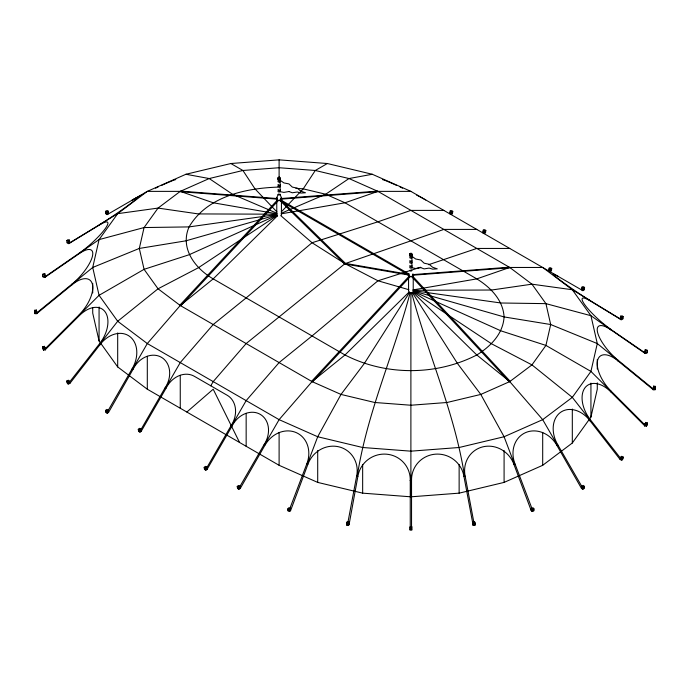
<?xml version="1.0" encoding="UTF-8"?>
<svg xmlns="http://www.w3.org/2000/svg" width="690" height="690" viewBox="0 0 690 690"><rect width="100%" height="100%" fill="white"/><g stroke="black" fill="none" stroke-linecap="round" stroke-linejoin="round"><path stroke-width="1.03" d="M472.685 524.426L472.831 522.183L474.634 521.907L475.108 523.192L474.979 525.202L473.176 525.478L463.922 476.359A26.479 25.987 28.8 0 0 435.468 454.167A26.479 25.987 28.8 0 0 411.542 480.344L411.542 527.997M473.176 525.478L472.831 522.183M474.634 521.907L474.979 525.202M531.197 510.583L531.473 508.314L533.085 507.78L534.008 508.961L533.758 510.997L532.145 511.532L531.197 510.583L513.972 464.499A26.479 24.952 54.2 0 0 482.94 446.827A26.479 24.952 54.2 0 0 465.164 476.169L474.013 523.149M532.145 511.532L532.395 509.496L531.473 508.314M449.777 213.822L450.165 211.045L451.467 210.562L452.778 211.321L452.433 213.805L451.096 214.581L451.484 211.813L452.778 211.321M482.827 232.901L483.216 230.132L484.509 229.641L485.829 230.408L485.484 232.892L484.147 233.66L484.535 230.891L485.829 230.408M548.723 270.946L549.111 268.177L550.413 267.686L551.733 268.453L551.379 270.937L550.042 271.705L550.43 268.936L551.733 268.453M581.575 289.912L581.963 287.135L583.257 286.652L584.577 287.411L584.232 289.904L582.886 290.671L410.895 191.371L372.298 174.268L327.345 163.521L279.105 159.856L230.865 163.521L185.912 174.268L147.306 191.371L107.174 214.616L105.829 213.84L105.484 211.356L106.803 210.597L108.097 211.08L108.485 213.857M582.886 290.671L583.283 287.903L584.577 287.411M581.515 488.477L581.903 486.148L583.223 485.389L584.516 486.407L584.171 488.486L582.852 489.245L581.515 488.477L557.002 445.559A26.479 22.943 60 0 0 525.504 432.639A26.479 22.943 60 0 0 515.094 464.12L532.188 509.134M582.852 489.245L583.197 487.166L584.516 486.407M620.672 316.115L620.198 318.823L621.129 319.755L622.768 319.211L623.199 316.779L622.259 315.848L620.672 316.115L621.604 317.046L623.199 316.779M621.129 319.755L621.604 317.046M347.777 523.149L356.627 476.169A26.479 24.952 -54.2 0 0 338.859 446.827A26.479 24.952 -54.2 0 0 307.826 464.499L290.594 510.583L290.318 508.314L288.705 507.78L287.79 508.961L288.032 510.997L289.653 511.532L290.594 510.583M410.248 527.997L410.248 480.344A26.479 25.987 -28.8 0 0 386.322 454.167A26.479 25.987 -28.8 0 0 357.877 476.359L356.627 476.169L357.23 476.316C366.959 412.991 393.843 354.281 410.171 292.646C411.766 293.302 415.147 291.447 412.87 289.947L476.799 278.881L509.746 267.461L542.694 267.461L572.312 289.748L620.336 318.961M620.198 459.6L620.672 457.211L621.604 456.28L623.199 457.073L622.768 459.212L621.837 460.144L620.198 459.6L590.071 420.831A26.479 20.114 60 0 0 560.254 412.577A26.479 20.114 60 0 0 557.917 445.024L582.093 486.899M621.837 460.144L622.259 458.005L623.199 457.073M645.15 349.865L644.624 352.495L645.098 353.539L646.927 353.254L647.41 350.899L646.927 349.856L645.15 349.865L645.633 350.908L645.098 353.539M644.624 425.92L645.633 422.418L647.41 422.961L646.927 425.169L646.444 426.204L644.624 425.92L645.633 422.418M653.663 386.124L653.111 389.747L655.008 389.747L655.5 387.461L655.5 386.391L653.663 386.124L653.111 389.747M646.444 426.204L647.41 422.961M655.5 386.391L655.172 388.962L653.344 388.703L653.344 387.625M36.889 313.493L71.829 284.961L71.829 284.211A26.479 8.763 -48.3 0 0 92.46 256.128A26.479 8.763 -48.3 0 0 78.729 253.972L44.971 277.285M45.307 276.561L79.065 253.256A26.479 4.89 -41.9 0 0 105.173 228.726A26.479 4.89 -41.9 0 0 99.282 225.078L69.017 243.518M277.13 216.143L276.311 214.995L277.13 213.857L213.201 202.782L180.254 191.371L147.306 191.371L117.688 213.659L69.664 242.871M92.719 307.809L92.719 313.122L99.067 340.972L117.688 366.925L147.306 389.212L279.105 465.302L317.702 482.405L362.655 493.152L410.895 496.817L459.135 493.152L504.088 482.405L542.694 465.302L572.312 443.014L590.933 417.062L597.281 389.212L597.281 382.838M620.327 457.97L590.718 420.184A26.479 16.638 57.5 0 1 584.827 388.004A26.479 16.638 57.5 0 1 610.935 392.006L611.271 391.29A26.479 12.765 53.5 0 1 597.54 360.594A26.479 12.765 53.5 0 1 618.171 361.051L653.111 389.583M653.111 388.841L618.171 360.301L618.171 361.051L618.171 360.301A26.479 8.763 48.3 0 1 597.54 332.218A26.479 8.763 48.3 0 1 611.271 330.062L645.029 353.375M346.69 523.192L347.165 521.907L348.968 522.183L348.614 525.478L346.82 525.202L346.69 523.192L348.493 523.477L348.614 525.478M347.251 523.227L346.777 524.512L348.571 524.788L349.045 523.503M348.493 523.477L348.968 522.183M289.61 509.134L306.705 464.12A26.479 22.943 -60 0 0 296.295 432.639A26.479 22.943 -60 0 0 264.796 445.559L264.279 445.326L279.105 419.649L312.053 381.596L345 354.971L409.368 291.792M307.223 464.353L307.826 464.499L306.705 464.12L307.223 464.353L317.702 436.744L341.007 394.43L364.303 363.518L409.498 292.491L410.171 292.646M276.405 198.565L278.208 194.278M42.59 274.801L43.073 273.766L44.85 273.775L45.376 276.405L44.902 277.449L43.073 277.164L42.59 274.801L44.367 274.818L44.85 273.775M45.16 275.319L44.678 276.362L42.909 276.354M346.82 525.202L347.165 521.907M645.323 423.867L644.84 424.911L646.608 425.445L647.091 424.41M107.933 410.895L132.023 368.969A26.479 20.114 -60 0 0 129.746 336.478A26.479 20.114 -60 0 0 99.929 344.741L69.802 383.502L68.163 384.054L67.232 383.123L66.801 380.984L68.396 380.181L69.328 381.122L69.802 383.502M140.26 430.793L164.97 387.996A22.744 18.57 -60 0 0 161.357 357.265A22.744 18.57 -60 0 0 132.946 369.504L132.48 369.236L147.306 343.551L180.254 305.506L213.201 278.881L277.57 215.703M165.428 388.254L180.254 362.578L213.201 324.533L246.157 297.899L312.053 242.733L377.947 221.809L410.895 210.398L443.843 210.398M141.183 431.328L165.893 388.522A22.744 18.57 -60 0 1 194.304 376.283L227.26 395.31A22.744 18.57 -60 0 1 230.865 426.041L206.69 467.906M210.786 385.796L213.201 381.605L246.157 343.551L345 263.658L443.843 229.416L476.799 229.416M231.331 426.308L246.157 400.623L279.105 362.578L312.053 335.944L377.947 280.778L420.529 267.254M207.078 469.373L231.788 426.567A22.744 18.57 -60 0 1 260.208 414.328A22.744 18.57 -60 0 1 263.813 445.059L239.646 486.933M590.468 420.529L590.071 420.831L590.468 420.529L572.312 397.362L531.956 364.889L491.608 343.827L413.319 291.896M289.653 511.532L289.403 509.496L290.318 508.314M290.481 509.651L289.567 510.833L287.954 510.298M69.673 381.88L99.282 344.094A26.479 16.638 -57.5 0 0 105.173 311.915A26.479 16.638 -57.5 0 0 79.065 315.916L45.307 349.675M99.533 344.439L99.929 344.741L99.533 344.439L117.688 321.264L158.045 288.791L198.392 267.737L276.681 215.806M277.173 200.29L179.797 305.239L312.51 381.863L409.895 276.914M180.72 305.774L278.096 200.825M311.587 381.337L408.972 276.38M281.287 211.899L303.221 188.862L315.287 170.482L327.345 163.521M66.801 240.689L67.741 239.758L69.328 240.025L69.802 242.733L68.871 243.665L67.232 243.121L66.801 240.689L68.396 240.957L69.328 240.025M69.604 241.621L68.672 242.552L67.085 242.285M99.929 224.431L99.282 225.078L99.929 224.431A26.479 1.415 -34.3 0 0 129.746 204.154A26.479 1.415 -34.3 0 0 132.083 200.229L132.998 199.703A26.479 1.415 -25.7 0 1 141.605 195.054M44.971 348.95L78.729 315.192A26.479 12.765 -53.5 0 0 92.46 284.504A26.479 12.765 -53.5 0 0 71.829 284.961L71.829 284.211L36.889 312.743M78.815 315.572L99.067 295.311L144.072 269.333L189.086 254.757L276.405 215.418M622.915 458.479L621.983 459.411L620.396 458.617M186.843 412.034L213.201 389.212L239.568 442.471M71.751 284.582L92.719 267.461L139.311 248.443L185.912 240.827L276.311 214.995M105.518 410.403L106.812 409.386L108.132 410.145L108.52 412.465L107.183 413.241L105.863 412.482L105.518 410.403L106.838 411.162L107.183 413.241M106.838 411.162L108.132 410.145M108.356 411.507L107.062 412.525L105.743 411.766M138.267 429.309L139.57 428.3L140.889 429.059L141.278 431.379L139.941 432.156L138.621 431.397L138.267 429.309L139.587 430.077L139.941 432.156M139.587 430.077L140.889 429.059M141.114 430.422L139.82 431.44L138.5 430.681M204.171 467.354L205.465 466.345L206.784 467.104L207.173 469.424L205.836 470.2L204.516 469.442L204.171 467.354L205.491 468.122L205.836 470.2M205.491 468.122L206.784 467.104M207.017 468.476L205.715 469.485L204.395 468.726M237.222 486.441L238.516 485.424L239.835 486.183L240.224 488.511L238.887 489.279L237.567 488.52L237.222 486.441L238.533 487.2L238.887 489.279M238.533 487.2L239.835 486.183M240.06 487.554L238.766 488.563L237.446 487.804M557.52 445.326L557.917 445.024L557.002 445.559L557.52 445.326L542.694 419.649L509.746 381.596L476.799 354.971L412.87 292.232M78.815 253.601L99.067 239.611L144.072 227.553L189.086 226.906L276.405 214.581M105.484 211.356L106.778 211.847L108.097 211.08M108.33 212.71L107.01 213.477L105.717 212.986M280.174 200.747L344.543 263.925L345.457 263.39L408.221 274.258M584.283 487.77L582.972 488.529L581.67 487.52M66.801 380.984L67.741 381.915L69.328 381.122M69.604 382.519L68.017 383.321L67.085 382.381M514.576 464.353L515.094 464.12L513.972 464.499L514.576 464.353L504.088 436.744L480.792 394.43L457.496 363.518L412.292 292.491M281.486 213.175L325.697 194.235L348.993 178.546L372.298 174.268M452.554 212.951L451.251 213.443L449.94 212.675M485.605 232.038L484.302 232.521L482.983 231.762M551.5 270.083L550.206 270.566L548.886 269.807M584.344 289.05L583.05 289.533L581.73 288.774M410.895 191.371L377.947 191.371L345 202.782L281.08 213.857M532.395 509.496L534.008 508.961M533.844 510.298L532.232 510.833L531.309 509.651M428.637 264.684L476.799 248.443L509.746 248.443M42.59 346.863L44.367 346.328L44.85 347.363L45.376 349.83L43.556 350.115L42.59 346.863L43.556 350.115M43.073 347.907L44.85 347.363M464.568 476.316L465.164 476.169L463.922 476.359L464.568 476.316C454.839 412.991 427.947 354.281 411.62 292.646M622.915 318.375L621.328 318.642L620.396 317.711M473.305 523.477L475.108 523.192M34.5 310.302L36.337 310.034L36.889 312.579L36.889 313.657L34.992 313.657L34.5 310.302L34.828 312.872L36.656 312.605L36.656 311.535M34.5 311.371L36.337 311.112L36.337 310.034M280.787 198.548L377.49 191.104L510.203 267.729L412.43 275.258M280.64 199.168L378.413 191.639M412.586 274.637L509.28 267.194M278.053 187.111C245.33 188.189 206.905 196.521 189.086 226.906C179.633 248.236 195.201 268.565 213.201 278.881L345 354.971C385.512 375.834 436.278 375.834 476.799 354.971C490.521 346.484 503.088 333.908 504.088 316.926C503.088 299.934 490.521 287.359 476.799 278.881L345 202.782L325.697 194.235L303.221 188.862L295.881 188.301M645.633 350.908L647.41 350.899M647.091 352.443L645.323 352.452L644.84 351.417M413.319 290.283L491.608 290.024L531.956 284.177L572.312 289.748L590.933 315.701L611.271 330.062L610.935 329.346A26.479 4.89 41.9 0 1 584.827 304.816A26.479 4.89 41.9 0 1 590.718 301.168L620.983 319.608M409.964 528.143L411.827 528.143M409.964 529.454L411.827 529.454M276.681 214.193L198.392 213.926L158.045 208.087L117.688 213.659L99.067 239.611L92.719 267.461L99.067 295.311L117.688 321.264L147.306 343.551L279.105 419.649L317.702 436.744L362.655 447.5L410.895 451.165L459.135 447.5L504.088 436.744L542.694 419.649L572.312 397.362L590.933 371.41L597.281 343.551L590.933 315.701L545.928 303.643L500.914 302.996L413.595 290.671M277.414 198.548L180.72 191.104L179.797 191.639L277.57 199.168M357.23 476.316L357.877 476.359L349.106 524.426M653.663 387.202L655.5 387.461M344.543 263.925L408.342 274.974M185.912 174.268L209.208 178.546L232.504 194.235L276.724 213.175M413.69 291.085L504.088 316.926L550.689 324.533L597.281 343.551L618.249 360.672M408.842 289.697L377.947 280.778L345 263.658L312.053 242.733L280.709 215.591M645.15 423.462L646.927 423.996M287.79 508.961L289.403 509.496M425.721 199.936L425.204 199.703A26.479 1.415 25.7 0 0 416.596 195.054M377.947 191.371L348.993 178.546L315.287 170.482L279.105 167.73L242.923 170.482L209.208 178.546L180.254 191.371L158.045 208.087L144.072 227.553L139.311 248.443L144.072 269.333L158.045 288.791L180.254 305.506M408.92 292.232L409.498 292.491M312.053 381.596L341.007 394.43L374.713 402.486L410.895 405.237L447.077 402.486L480.792 394.43L509.746 381.596L531.956 364.889L545.928 345.423L550.689 324.533L545.928 303.643L531.956 284.177L509.746 267.461M413.595 291.508L500.914 330.846L545.928 345.423L590.933 371.41L611.185 391.661M620.672 457.211L622.259 458.005M108.52 412.465L132.937 369.495L132.023 368.969L132.48 369.236M450.165 211.045L451.484 211.813M483.216 230.132L484.535 230.891M549.111 268.177L550.43 268.936M581.963 287.135L583.283 287.903M230.865 163.521L242.923 170.482L254.981 188.862L276.914 211.899M280.028 199.513L409.041 273.999M280.028 200.583L409.041 275.069M164.97 387.996L165.893 388.522M230.865 426.041L231.788 426.567M263.813 445.059L264.736 445.593L240.224 488.511M140.156 430.741L141.278 431.379M644.693 352.659L611.185 329.691M557.52 276.026L557.917 276.319A26.479 1.415 34.3 0 0 560.254 280.244A26.479 1.415 34.3 0 0 590.071 300.521L590.718 301.168L590.071 300.521M581.903 486.148L583.197 487.166M281.097 200.221L345.457 263.39M645.029 425.04L611.271 391.29L610.935 392.006L644.693 425.764M412.827 276.38L510.203 381.337L509.28 381.863L411.904 276.914M44.678 347.777L45.16 348.821L43.392 349.356L42.909 348.321M45.376 349.83L44.367 346.328M279.993 194.278L281.805 198.565M474.548 523.227L475.022 524.512L473.219 524.788L472.745 523.503M36.337 311.112L36.889 313.657M44.367 274.818L44.902 277.449M67.741 381.915L68.163 384.054M68.396 240.957L68.871 243.665M106.778 211.847L107.174 214.616M655.008 388.668L655.008 389.747M597.281 359.481L597.281 369.038M590.933 383.088L590.933 417.062M572.312 409.041L572.312 443.014M542.694 432.389L542.694 465.302M504.088 450.553L504.088 482.405M459.135 464.482L459.135 493.152M413.224 275.069L413.224 291.223M410.895 292.707L410.895 496.817M408.566 275.069L408.566 291.223M362.655 464.482L362.655 493.152M317.702 450.553L317.702 482.405M281.434 198.979L281.434 215.133M279.105 159.856L279.105 177.382M279.105 432.389L279.105 465.302M276.776 198.979L276.776 215.133M246.157 413.362L246.157 446.275M180.254 375.317L180.254 408.23M147.306 356.299L147.306 389.212M117.688 332.951L117.688 366.925M99.067 306.998L99.067 340.972M92.719 283.392L92.719 292.948M34.992 312.579L34.992 313.657M281.123 198.306A2.329 1.346 0 0 1 279.709 200.281M278.501 200.281A2.329 1.346 0 0 1 277.087 198.306M412.913 274.396A2.329 1.346 0 0 1 412.059 276.233M411.499 276.371A2.329 1.346 0 0 1 410.291 276.371M409.731 276.233A2.329 1.346 0 0 1 408.877 274.396M412.008 257.689A1.121 0.647 0 0 1 410.309 258.12A1.121 0.647 0 0 1 410.265 257.042M411.628 255.559A1.121 0.647 0 0 1 411.697 256.507A1.121 0.647 0 0 1 410.05 256.464A1.121 0.647 0 0 1 410.265 255.524M412.016 262.459A1.121 0.647 0 0 1 410.429 263.106A1.121 0.647 0 0 1 410.265 261.993M411.956 260.777A1.121 0.647 0 0 1 411.378 261.579A1.121 0.647 0 0 1 409.938 261.32A1.121 0.647 0 0 1 410.265 260.466M411.956 265.719A1.121 0.647 0 0 1 411.378 266.53A1.121 0.647 0 0 1 409.938 266.262A1.121 0.647 0 0 1 410.265 265.417M412.016 267.41A1.121 0.647 0 0 1 410.429 268.048A1.121 0.647 0 0 1 410.265 266.935M155.586 188.172A26.479 1.415 -25.7 0 1 158.122 186.981M161.788 185.3A26.479 1.415 -25.7 0 1 172.336 180.789M173.181 180.461A26.479 1.415 -25.7 0 1 175.778 179.572M412.87 273.93A2.795 1.613 0 0 1 412.87 276.216A2.795 1.613 0 0 1 408.92 276.216A2.795 1.613 0 0 1 408.92 273.93M411.551 270.126A0.923 0.535 0 0 1 411.551 270.885A0.923 0.535 0 0 1 410.248 270.885A0.923 0.535 0 0 1 410.248 270.126M411.525 254.36A1.251 0.725 0 0 1 411.861 255.447A1.251 0.725 0 0 1 409.938 255.447A1.251 0.725 0 0 1 410.274 254.36M411.551 254.912A0.923 0.535 0 0 1 411.551 255.662A0.923 0.535 0 0 1 410.248 255.662A0.923 0.535 0 0 1 410.248 254.912M280.209 181.591A1.121 0.647 0 0 1 278.51 182.031A1.121 0.647 0 0 1 278.467 180.953M279.829 180.987A1.121 0.647 0 0 1 280.028 181.108M279.829 179.469A1.121 0.647 0 0 1 279.899 180.418A1.121 0.647 0 0 1 278.251 180.375A1.121 0.647 0 0 1 278.467 179.435M280.209 186.542A1.121 0.647 0 0 1 278.51 186.973A1.121 0.647 0 0 1 278.467 185.895M280.166 184.687A1.121 0.647 0 0 1 279.579 185.489A1.121 0.647 0 0 1 278.139 185.231A1.121 0.647 0 0 1 278.467 184.377M280.166 189.629A1.121 0.647 0 0 1 279.579 190.44A1.121 0.647 0 0 1 278.139 190.173A1.121 0.647 0 0 1 278.467 189.319M280.209 191.484A1.121 0.647 0 0 1 278.51 191.915A1.121 0.647 0 0 1 278.467 190.845M382.433 179.572A26.479 1.415 25.7 0 1 385.02 180.461M385.874 180.789A26.479 1.415 25.7 0 1 396.414 185.3M400.079 186.981A26.479 1.415 25.7 0 1 402.615 188.172M281.08 197.84A2.795 1.613 0 0 1 281.08 200.126A2.795 1.613 0 0 1 277.13 200.126A2.795 1.613 0 0 1 277.13 197.84M279.752 194.037A0.923 0.535 0 0 1 279.752 194.796A0.923 0.535 0 0 1 278.45 194.796A0.923 0.535 0 0 1 278.45 194.037M279.726 178.27A1.251 0.725 0 0 1 280.062 179.357A1.251 0.725 0 0 1 278.139 179.357A1.251 0.725 0 0 1 278.475 178.27M279.752 178.822A0.923 0.535 0 0 1 279.752 179.572A0.923 0.535 0 0 1 278.45 179.572A0.923 0.535 0 0 1 278.45 178.822M278.277 177.546C279.528 179.547 280.666 176.079 278.277 177.546M410.076 253.635C411.318 255.636 412.456 252.169 410.076 253.635M288.963 191.527L283.875 192.415L280.123 191.648L280.123 180.237L283.875 182.91L288.963 183.92L292.319 187.085L297.33 188.197L300.849 191.165L305.463 192.76L300.849 193.062L297.33 192.001L292.319 192.786L288.963 191.527M420.762 267.625L415.673 268.505L411.921 267.737L411.921 256.326L415.673 259L420.762 260.009L424.117 263.175L429.128 264.287L432.639 267.254L437.262 268.85L432.639 269.152L429.128 268.091L424.117 268.884L420.762 267.625M411.542 480.344L410.248 480.344L411.542 480.344M411.827 526.824L409.964 526.824L409.964 530.144L411.827 530.144L411.827 526.824M410.015 254.584A1.251 0.725 0 0 0 412.111 254.256A1.251 0.725 0 0 0 410.576 253.368A1.251 0.725 0 0 0 410.015 254.584M278.217 178.494A1.251 0.725 0 0 0 280.312 178.167A1.251 0.725 0 0 0 278.777 177.278A1.251 0.725 0 0 0 278.217 178.494"/></g></svg>
